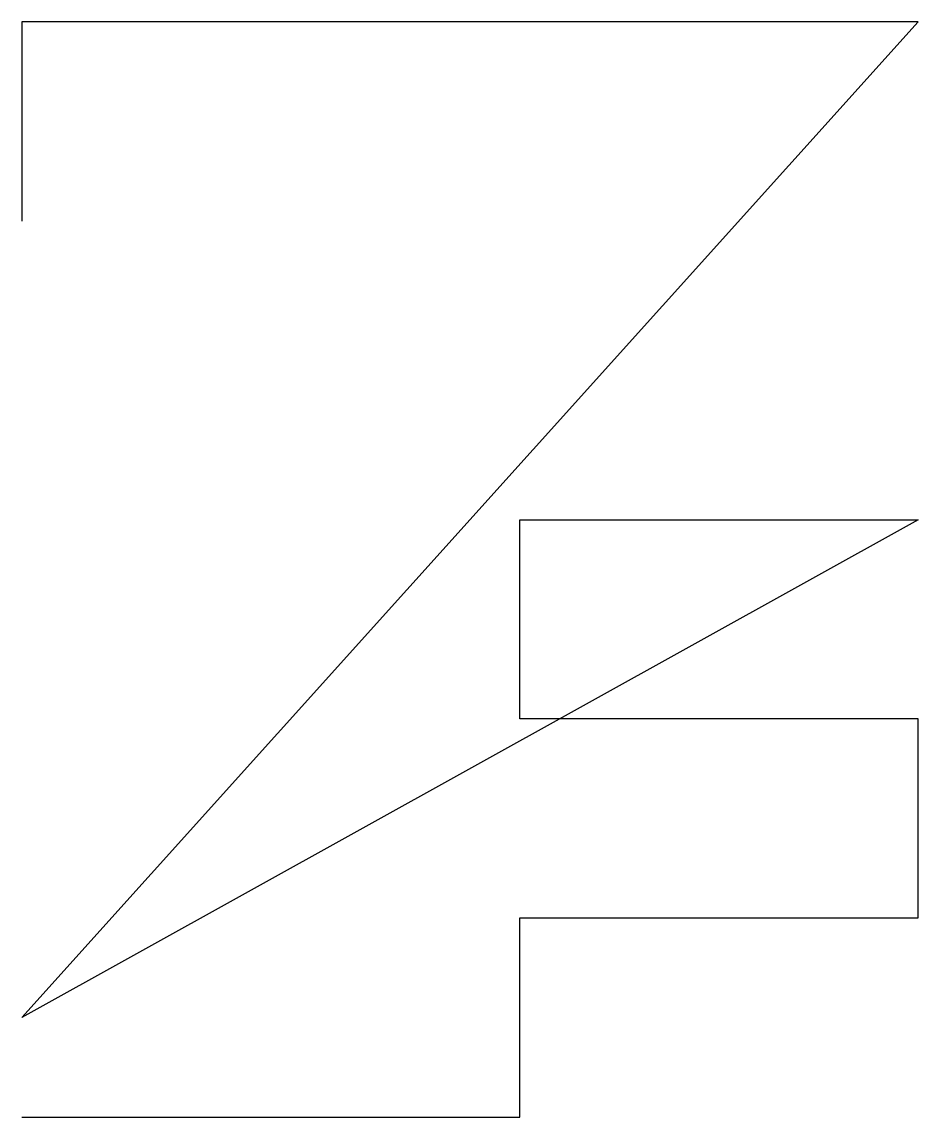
# Model space of a CAD drawing. Header units: millimetres. Extents: x 100 to 109, y 100 to 111.
import ezdxf

# ---------------------------------------------------------------- set-up
doc = ezdxf.new("R2010")
doc.units = ezdxf.units.MM

msp = doc.modelspace()

# ---------------------------------------------------------------- linework, layer by layer
for p, q in [((100, 101), (109, 111)), ((109, 111), (100, 111)), ((100, 111), (100, 109)), ((109, 106), (100, 101)), ((105, 104), (105, 106)), ((105, 106), (109, 106)), ((109, 104), (105, 104)), ((109, 102), (109, 104)), ((105, 100), (105, 102)), ((105, 102), (109, 102)), ((100, 100), (105, 100))]:
    msp.add_line(p, q)

doc.saveas('drawing.dxf')
